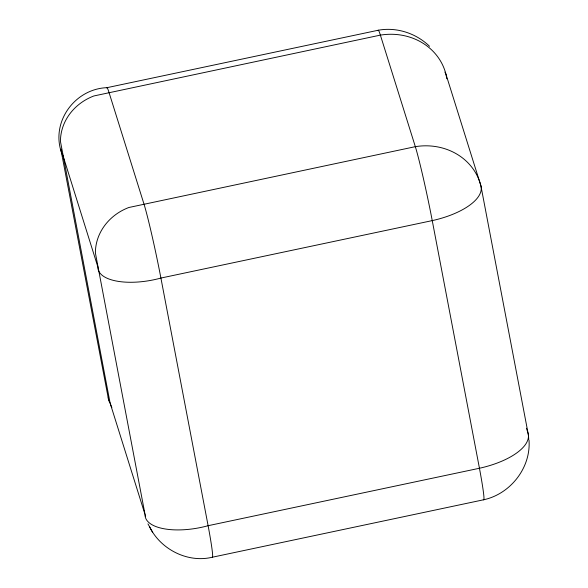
<?xml version="1.0" encoding="UTF-8"?>
<svg xmlns="http://www.w3.org/2000/svg" width="588" height="588" viewBox="0 0 588 588"><rect width="100%" height="100%" fill="white"/><g stroke="black" fill="none" stroke-linecap="round" stroke-linejoin="round"><path stroke-width="0.88" d="M529.009 440.14C531.111 467.673 510.45 494.001 483.674 499.771L212.341 557.218C187.741 563.253 160.502 549.354 149.572 526.789M429.556 46.32C416.245 33.34 396.746 26.872 378.363 30.216L107.031 87.663C74.992 88.81 50.869 121.657 61.431 152.358L108.626 400.009M147.956 523.864L152.652 532.397M526.473 428.24L528.112 433.466A58.396 52.971 -17.4 0 1 528.73 439.354M145.589 516.124A65.187 59.123 -17.4 0 1 145.052 514.566L110.103 403.03A50.517 21.153 -10.8 0 1 108.339 396.738M446.821 78.785L445.961 74.279A58.175 24.358 -10.8 0 0 444.903 72.118M144.883 513.669L95.403 253.002A50.517 45.82 -17.4 0 1 128.838 207.498L415.334 146.662A60.395 54.78 -17.4 0 1 480.91 185.815L528.112 433.466A58.175 24.358 -10.8 0 1 479.448 468.254L208.115 525.701A50.517 21.153 -10.8 0 1 145.052 514.566M61.137 149.095A50.517 21.153 -10.8 0 0 62.901 155.379L97.858 266.915A50.517 21.153 -10.8 0 0 160.914 278.058L432.246 220.61A58.175 24.358 -10.8 0 0 480.91 185.815L445.961 74.279A60.395 54.78 -17.4 0 0 380.377 35.118A57.154 2.514 78 0 0 378.084 30.473M106.751 87.913A57.154 2.514 78 0 1 109.052 92.566L144.001 204.102A57.154 2.514 78 0 1 160.914 278.058L208.115 525.701A62.607 2.756 78 0 1 212.341 557.218M111.86 407.653A65.187 59.123 -17.4 0 1 110.103 403.03L60.454 141.465A50.517 45.82 -17.4 0 1 93.882 95.962L380.377 35.118L415.334 146.662A57.154 2.514 78 0 1 432.246 220.61L479.448 468.254A62.607 2.756 78 0 1 483.277 499.433"/></g></svg>
